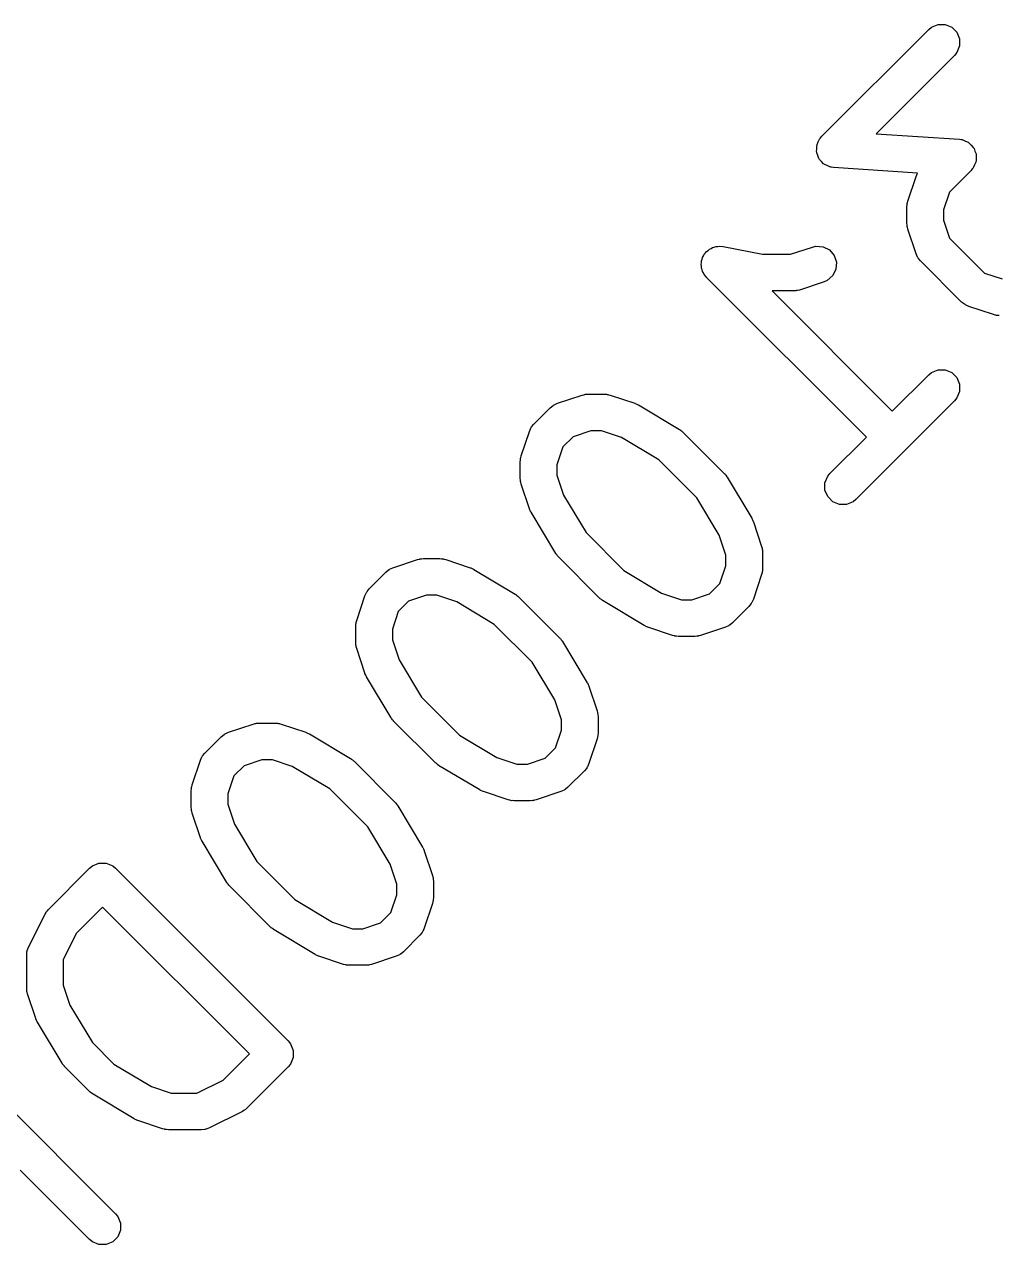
# Model space of a CAD drawing. Extents: x -0.05 to 2.94, y -0.16 to 2.16.
# Drawn here: x 1.9453 to 2.1021, y 0.9917 to 1.1884 of the extents above; entities that cross this region are included whole.
import ezdxf

# ---------------------------------------------------------------- set-up
doc = ezdxf.new("R2010")
doc.units = 0
doc.header["$MEASUREMENT"] = 0
doc.layers.add('BLACK', color=7, linetype='CONTINUOUS')

msp = doc.modelspace()

# ---------------------------------------------------------------- linework, layer by layer
at = {"layer": 'BLACK', "linetype": 'CONTINUOUS'}
for p, q in [((2.09148, 1.18793), (2.09254, 1.18837)), ((2.09254, 1.18837), (2.09369, 1.18837)), ((2.09369, 1.18837), (2.09476, 1.18793)), ((2.0738, 1.17033), (2.09103, 1.18756)), ((2.09103, 1.18756), (2.09148, 1.18793)), ((2.09476, 1.18793), (2.09557, 1.18711)), ((2.09557, 1.18711), (2.09601, 1.18605)), ((2.09601, 1.18605), (2.09601, 1.1849)), ((2.09601, 1.1849), (2.09557, 1.18383)), ((2.09521, 1.18338), (2.08257, 1.17075)), ((2.09557, 1.18383), (2.09521, 1.18338)), ((2.0736, 1.17009), (2.0738, 1.17033)), ((2.08257, 1.17075), (2.09597, 1.16986)), ((2.07296, 1.16786), (2.07299, 1.16833)), ((2.07299, 1.16881), (2.07303, 1.16891)), ((2.07299, 1.16833), (2.07299, 1.16881)), ((2.07303, 1.16901), (2.07324, 1.16944)), ((2.07303, 1.16891), (2.07303, 1.16901)), ((2.07324, 1.16944), (2.07343, 1.16988)), ((2.07343, 1.16988), (2.07352, 1.16999)), ((2.07352, 1.16999), (2.07354, 1.17004)), ((2.07354, 1.17004), (2.0736, 1.17009)), ((2.09597, 1.16986), (2.09627, 1.16981)), ((2.09627, 1.16981), (2.09634, 1.16981)), ((2.09634, 1.16981), (2.0964, 1.16979)), ((2.0964, 1.16979), (2.09654, 1.16976)), ((2.09654, 1.16976), (2.09697, 1.16955)), ((2.09697, 1.16955), (2.09741, 1.16937)), ((2.09741, 1.16937), (2.09748, 1.1693)), ((2.09748, 1.1693), (2.09757, 1.16925)), ((2.09757, 1.16925), (2.09788, 1.16889)), ((2.09788, 1.16889), (2.09822, 1.16855)), ((2.09822, 1.16855), (2.09826, 1.16846)), ((2.09826, 1.16846), (2.09833, 1.16839)), ((2.09833, 1.16839), (2.09848, 1.16793)), ((2.07299, 1.16776), (2.07296, 1.16786)), ((2.07299, 1.16766), (2.07299, 1.16776)), ((2.07317, 1.16722), (2.07299, 1.16766)), ((2.07332, 1.16676), (2.07317, 1.16722)), ((2.07339, 1.16669), (2.07332, 1.16676)), ((2.07343, 1.1666), (2.07339, 1.16669)), ((2.07377, 1.16626), (2.07343, 1.1666)), ((2.09848, 1.16793), (2.09866, 1.16749)), ((2.09866, 1.16749), (2.09866, 1.16739)), ((2.09866, 1.16739), (2.0987, 1.16729)), ((2.0987, 1.16729), (2.09866, 1.16682)), ((2.09866, 1.16682), (2.09866, 1.16634)), ((2.07408, 1.1659), (2.07377, 1.16626)), ((2.07417, 1.16585), (2.07408, 1.1659)), ((2.07424, 1.16578), (2.07417, 1.16585)), ((2.07469, 1.1656), (2.07424, 1.16578)), ((2.07512, 1.16539), (2.07469, 1.1656)), ((2.07526, 1.16536), (2.07512, 1.16539)), ((2.07531, 1.16534), (2.07526, 1.16536)), ((2.07539, 1.16534), (2.07531, 1.16534)), ((2.07569, 1.16529), (2.07539, 1.16534)), ((2.08922, 1.16439), (2.07569, 1.16529)), ((2.08899, 1.16387), (2.08922, 1.16439)), ((2.09786, 1.16482), (2.09437, 1.16134)), ((2.09805, 1.16506), (2.09786, 1.16482)), ((2.09811, 1.16511), (2.09805, 1.16506)), ((2.09813, 1.16516), (2.09811, 1.16511)), ((2.09822, 1.16527), (2.09813, 1.16516)), ((2.09841, 1.16572), (2.09822, 1.16527)), ((2.09862, 1.16615), (2.09841, 1.16572)), ((2.09863, 1.16624), (2.09862, 1.16615)), ((2.09866, 1.16634), (2.09863, 1.16624)), ((2.08766, 1.15989), (2.08899, 1.16387)), ((2.09437, 1.16134), (2.09342, 1.15848)), ((2.08751, 1.15896), (2.08754, 1.15925)), ((2.08751, 1.15631), (2.08751, 1.15896)), ((2.08754, 1.15933), (2.08756, 1.15943)), ((2.08754, 1.15925), (2.08754, 1.15933)), ((2.08756, 1.15943), (2.08757, 1.15953)), ((2.08757, 1.15953), (2.0876, 1.15961)), ((2.0876, 1.15961), (2.08766, 1.15989)), ((2.09342, 1.15848), (2.09342, 1.15679)), ((2.09342, 1.15679), (2.09437, 1.15393)), ((2.08754, 1.15602), (2.08751, 1.15631)), ((2.08754, 1.15594), (2.08754, 1.15602)), ((2.08756, 1.15584), (2.08754, 1.15594)), ((2.08757, 1.15573), (2.08756, 1.15584)), ((2.0876, 1.15566), (2.08757, 1.15573)), ((2.08766, 1.15537), (2.0876, 1.15566)), ((2.08899, 1.1514), (2.08766, 1.15537)), ((2.05704, 1.15257), (2.05733, 1.15263)), ((2.05733, 1.15263), (2.0579, 1.15257)), ((2.0723, 1.15248), (2.07286, 1.15261)), ((2.07286, 1.15261), (2.07401, 1.15253)), ((2.09437, 1.15393), (2.10001, 1.14828)), ((2.05454, 1.15053), (2.0546, 1.15081)), ((2.0546, 1.15081), (2.05476, 1.15105)), ((2.05476, 1.15105), (2.05487, 1.15132)), ((2.05487, 1.15132), (2.05508, 1.15153)), ((2.05508, 1.15153), (2.05524, 1.15177)), ((2.05524, 1.15177), (2.05548, 1.15193)), ((2.05548, 1.15193), (2.05568, 1.15213)), ((2.05568, 1.15213), (2.05595, 1.15225)), ((2.05595, 1.15225), (2.0562, 1.15241)), ((2.0562, 1.15241), (2.05648, 1.15246)), ((2.05648, 1.15246), (2.05675, 1.15257)), ((2.05675, 1.15257), (2.05704, 1.15257)), ((2.0579, 1.15257), (2.0579, 1.15257)), ((2.0579, 1.15257), (2.0579, 1.15257)), ((2.0579, 1.15257), (2.0579, 1.15257)), ((2.0579, 1.15257), (2.06425, 1.15131)), ((2.06425, 1.15131), (2.06878, 1.15131)), ((2.06878, 1.15131), (2.0723, 1.15248)), ((2.07401, 1.15253), (2.07504, 1.15201)), ((2.07504, 1.15201), (2.0758, 1.15114)), ((2.0758, 1.15114), (2.07616, 1.15005)), ((2.08923, 1.15087), (2.08899, 1.1514)), ((2.0893, 1.15079), (2.08923, 1.15087)), ((2.08934, 1.15069), (2.0893, 1.15079)), ((2.0897, 1.15024), (2.08934, 1.15069)), ((2.05437, 1.14968), (2.05443, 1.14997)), ((2.05443, 1.1494), (2.05437, 1.14968)), ((2.05443, 1.15025), (2.05454, 1.15053)), ((2.05443, 1.14997), (2.05443, 1.15025)), ((2.05443, 1.1491), (2.05443, 1.1494)), ((2.05454, 1.14884), (2.05443, 1.1491)), ((2.0546, 1.14855), (2.05454, 1.14884)), ((2.07608, 1.1489), (2.07557, 1.14787)), ((2.07616, 1.15005), (2.07608, 1.1489)), ((2.09633, 1.14361), (2.0897, 1.15024)), ((2.05476, 1.14831), (2.0546, 1.14855)), ((2.05487, 1.14804), (2.05476, 1.14831)), ((2.05523, 1.1476), (2.05487, 1.14804)), ((2.05523, 1.14759), (2.05523, 1.1476)), ((2.05524, 1.14759), (2.05523, 1.14759)), ((2.08099, 1.12184), (2.05524, 1.14759)), ((2.05524, 1.14759), (2.05524, 1.14759)), ((2.07417, 1.14688), (2.07019, 1.14555)), ((2.07469, 1.14711), (2.07417, 1.14688)), ((2.07557, 1.14787), (2.07469, 1.14711)), ((2.10001, 1.14828), (2.10288, 1.14733)), ((2.06926, 1.1454), (2.06578, 1.1454)), ((2.06578, 1.1454), (2.08516, 1.12602)), ((2.06955, 1.14543), (2.06926, 1.1454)), ((2.06962, 1.14542), (2.06955, 1.14543)), ((2.06973, 1.14545), (2.06962, 1.14542)), ((2.06983, 1.14546), (2.06973, 1.14545)), ((2.0699, 1.14549), (2.06983, 1.14546)), ((2.07019, 1.14555), (2.0699, 1.14549)), ((2.09678, 1.14325), (2.09633, 1.14361)), ((2.09688, 1.14321), (2.09678, 1.14325)), ((2.09696, 1.14314), (2.09688, 1.14321)), ((2.09749, 1.1429), (2.09696, 1.14314)), ((2.10146, 1.14158), (2.09749, 1.1429)), ((2.10175, 1.14151), (2.10146, 1.14158)), ((2.10182, 1.14148), (2.10175, 1.14151)), ((2.10193, 1.14147), (2.10182, 1.14148)), ((2.10203, 1.14145), (2.10193, 1.14147)), ((2.10211, 1.14145), (2.10203, 1.14145)), ((2.1024, 1.14142), (2.10211, 1.14145)), ((2.08516, 1.12602), (2.09103, 1.13188)), ((2.09103, 1.13188), (2.09148, 1.13225)), ((2.09148, 1.13225), (2.09254, 1.13269)), ((2.09254, 1.13269), (2.09369, 1.13269)), ((2.09369, 1.13269), (2.09476, 1.13225)), ((2.09476, 1.13225), (2.09557, 1.13143)), ((2.09557, 1.13143), (2.09601, 1.13037)), ((2.09601, 1.12922), (2.09557, 1.12815)), ((2.09601, 1.13037), (2.09601, 1.12922)), ((2.03059, 1.12699), (2.03067, 1.12706)), ((2.03067, 1.12706), (2.0312, 1.12729)), ((2.0312, 1.12729), (2.03518, 1.12862)), ((2.03518, 1.12862), (2.03547, 1.12868)), ((2.03547, 1.12868), (2.03554, 1.12871)), ((2.03554, 1.12871), (2.03564, 1.12872)), ((2.03564, 1.12872), (2.03574, 1.12875)), ((2.03574, 1.12875), (2.03582, 1.12874)), ((2.03582, 1.12874), (2.03611, 1.12877)), ((2.03611, 1.12877), (2.03877, 1.12877)), ((2.03877, 1.12877), (2.03906, 1.12874)), ((2.03906, 1.12874), (2.03913, 1.12875)), ((2.03913, 1.12875), (2.03924, 1.12872)), ((2.03924, 1.12872), (2.03934, 1.12871)), ((2.03934, 1.12871), (2.03941, 1.12868)), ((2.03941, 1.12868), (2.0397, 1.12862)), ((2.0397, 1.12862), (2.04368, 1.12729)), ((2.04368, 1.12729), (2.04372, 1.12727)), ((2.04372, 1.12727), (2.04374, 1.12727)), ((2.04374, 1.12727), (2.04397, 1.12716)), ((2.04397, 1.12716), (2.0442, 1.12706)), ((2.0442, 1.12706), (2.04422, 1.12704)), ((2.04422, 1.12704), (2.04426, 1.12702)), ((2.04426, 1.12702), (2.05089, 1.12305)), ((2.09521, 1.12771), (2.0793, 1.1118)), ((2.09557, 1.12815), (2.09521, 1.12771)), ((2.0274, 1.12393), (2.03005, 1.12658)), ((2.03005, 1.12658), (2.0305, 1.12695)), ((2.0305, 1.12695), (2.03059, 1.12699)), ((2.02668, 1.12277), (2.02692, 1.1233)), ((2.02692, 1.1233), (2.02699, 1.12338)), ((2.02699, 1.12338), (2.02703, 1.12348)), ((2.02703, 1.12348), (2.0274, 1.12393)), ((2.02536, 1.1188), (2.02668, 1.12277)), ((2.03373, 1.12191), (2.03207, 1.12025)), ((2.03659, 1.12286), (2.03373, 1.12191)), ((2.03829, 1.12286), (2.03659, 1.12286)), ((2.0415, 1.12179), (2.03829, 1.12286)), ((2.04754, 1.11817), (2.0415, 1.12179)), ((2.05089, 1.12305), (2.05097, 1.12299)), ((2.05097, 1.12299), (2.05101, 1.12297)), ((2.05101, 1.12297), (2.05118, 1.12283)), ((2.05118, 1.12283), (2.05135, 1.1227)), ((2.05135, 1.1227), (2.05138, 1.12267)), ((2.05138, 1.12267), (2.05146, 1.1226)), ((2.05146, 1.1226), (2.05809, 1.11597)), ((2.07512, 1.11597), (2.08099, 1.12184)), ((2.03207, 1.12025), (2.03111, 1.11738)), ((2.02521, 1.11786), (2.02524, 1.11815)), ((2.02521, 1.11521), (2.02521, 1.11786)), ((2.02523, 1.11823), (2.02525, 1.11833)), ((2.02524, 1.11815), (2.02523, 1.11823)), ((2.02525, 1.11833), (2.02526, 1.11844)), ((2.02526, 1.11844), (2.02529, 1.11851)), ((2.02529, 1.11851), (2.02536, 1.1188)), ((2.03111, 1.11738), (2.03111, 1.11569)), ((2.05365, 1.11206), (2.04754, 1.11817)), ((2.03111, 1.11569), (2.03218, 1.11248)), ((2.05809, 1.11597), (2.05815, 1.1159)), ((2.05815, 1.1159), (2.05819, 1.11587)), ((2.05819, 1.11587), (2.05832, 1.1157)), ((2.05832, 1.1157), (2.05845, 1.11553)), ((2.05845, 1.11553), (2.05847, 1.11549)), ((2.05847, 1.11549), (2.05853, 1.11541)), ((2.05853, 1.11541), (2.06251, 1.10878)), ((2.07431, 1.11446), (2.07475, 1.11553)), ((2.07475, 1.11553), (2.07512, 1.11597)), ((2.02524, 1.11492), (2.02521, 1.11521)), ((2.02523, 1.11484), (2.02524, 1.11492)), ((2.02525, 1.11474), (2.02523, 1.11484)), ((2.02526, 1.11464), (2.02525, 1.11474)), ((2.02529, 1.11456), (2.02526, 1.11464)), ((2.02536, 1.11428), (2.02529, 1.11456)), ((2.02668, 1.1103), (2.02536, 1.11428)), ((2.07431, 1.11331), (2.07431, 1.11446)), ((2.07475, 1.11225), (2.07431, 1.11331)), ((2.03218, 1.11248), (2.03581, 1.10644)), ((2.05728, 1.10602), (2.05365, 1.11206)), ((2.07557, 1.11143), (2.07475, 1.11225)), ((2.07663, 1.11099), (2.07557, 1.11143)), ((2.07885, 1.11143), (2.07779, 1.11099)), ((2.0793, 1.1118), (2.07885, 1.11143)), ((2.0267, 1.11026), (2.02668, 1.1103)), ((2.02671, 1.11024), (2.0267, 1.11026)), ((2.02682, 1.11001), (2.02671, 1.11024)), ((2.02692, 1.10977), (2.02682, 1.11001)), ((2.02693, 1.10976), (2.02692, 1.10977)), ((2.02695, 1.10972), (2.02693, 1.10976)), ((2.03093, 1.10309), (2.02695, 1.10972)), ((2.07779, 1.11099), (2.07663, 1.11099)), ((2.06251, 1.10878), (2.06253, 1.10874)), ((2.06253, 1.10874), (2.06254, 1.10872)), ((2.06254, 1.10872), (2.06265, 1.10849)), ((2.06265, 1.10849), (2.06276, 1.10825)), ((2.06276, 1.10825), (2.06276, 1.10823)), ((2.06276, 1.10823), (2.06278, 1.10819)), ((2.06278, 1.10819), (2.0641, 1.10421)), ((2.03581, 1.10644), (2.04192, 1.10032)), ((2.05835, 1.1028), (2.05728, 1.10602)), ((2.0641, 1.10421), (2.06417, 1.10393)), ((2.06417, 1.10393), (2.0642, 1.10386)), ((2.0642, 1.10386), (2.06421, 1.10375)), ((2.06421, 1.10375), (2.06423, 1.10365)), ((2.06423, 1.10365), (2.06423, 1.10357)), ((2.06423, 1.10357), (2.06425, 1.10328)), ((2.00469, 1.10078), (2.00867, 1.10211)), ((2.00867, 1.10211), (2.00895, 1.10217)), ((2.00895, 1.10217), (2.00902, 1.1022)), ((2.00902, 1.1022), (2.00913, 1.10221)), ((2.00913, 1.10221), (2.00923, 1.10223)), ((2.00923, 1.10223), (2.00931, 1.10223)), ((2.00931, 1.10223), (2.0096, 1.10226)), ((2.0096, 1.10226), (2.01225, 1.10226)), ((2.01225, 1.10226), (2.01254, 1.10223)), ((2.01254, 1.10223), (2.01262, 1.10223)), ((2.01262, 1.10223), (2.01272, 1.10221)), ((2.01272, 1.10221), (2.01283, 1.1022)), ((2.01283, 1.1022), (2.0129, 1.10217)), ((2.0129, 1.10217), (2.01319, 1.10211)), ((2.01319, 1.10211), (2.01716, 1.10078)), ((2.03099, 1.10301), (2.03093, 1.10309)), ((2.03101, 1.10297), (2.03099, 1.10301)), ((2.03115, 1.1028), (2.03101, 1.10297)), ((2.03128, 1.10262), (2.03115, 1.1028)), ((2.03131, 1.1026), (2.03128, 1.10262)), ((2.03137, 1.10252), (2.03131, 1.1026)), ((2.038, 1.09589), (2.03137, 1.10252)), ((2.05835, 1.10111), (2.05835, 1.1028)), ((2.06425, 1.10328), (2.06425, 1.10063)), ((2.00088, 1.09741), (2.00354, 1.10007)), ((2.00354, 1.10007), (2.00398, 1.10043)), ((2.00398, 1.10043), (2.00408, 1.10047)), ((2.00408, 1.10047), (2.00416, 1.10054)), ((2.00416, 1.10054), (2.00469, 1.10078)), ((2.01716, 1.10078), (2.0172, 1.10076)), ((2.0172, 1.10076), (2.01723, 1.10076)), ((2.01723, 1.10076), (2.01746, 1.10065)), ((2.01746, 1.10065), (2.01769, 1.10054)), ((2.01769, 1.10054), (2.01771, 1.10053)), ((2.01771, 1.10053), (2.01775, 1.10051)), ((2.01775, 1.10051), (2.02438, 1.09653)), ((2.04192, 1.10032), (2.04796, 1.0967)), ((2.05739, 1.09825), (2.05835, 1.10111)), ((2.0641, 1.0997), (2.06278, 1.09572)), ((2.06417, 1.09998), (2.0641, 1.0997)), ((2.0642, 1.10005), (2.06417, 1.09998)), ((2.06421, 1.10016), (2.0642, 1.10005)), ((2.06423, 1.10026), (2.06421, 1.10016)), ((2.06425, 1.10063), (2.06423, 1.10034)), ((2.06423, 1.10034), (2.06423, 1.10026)), ((2.05573, 1.09658), (2.05739, 1.09825)), ((1.99885, 1.09228), (2.00017, 1.09626)), ((2.00017, 1.09626), (2.00041, 1.09679)), ((2.00041, 1.09679), (2.00048, 1.09687)), ((2.00048, 1.09687), (2.00052, 1.09697)), ((2.00052, 1.09697), (2.00088, 1.09741)), ((2.01008, 1.09635), (2.00722, 1.0954)), ((2.01177, 1.09635), (2.01008, 1.09635)), ((2.01499, 1.09528), (2.01177, 1.09635)), ((2.02438, 1.09653), (2.02446, 1.09647)), ((2.02446, 1.09647), (2.0245, 1.09646)), ((2.0245, 1.09646), (2.02467, 1.09632)), ((2.02467, 1.09632), (2.02484, 1.09619)), ((2.02484, 1.09619), (2.02487, 1.09615)), ((2.02487, 1.09615), (2.02495, 1.09609)), ((2.02495, 1.09609), (2.03157, 1.08946)), ((2.03808, 1.09583), (2.038, 1.09589)), ((2.03811, 1.09579), (2.03808, 1.09583)), ((2.03828, 1.09566), (2.03811, 1.09579)), ((2.03845, 1.09552), (2.03828, 1.09566)), ((2.04796, 1.0967), (2.05118, 1.09563)), ((2.05118, 1.09563), (2.05287, 1.09563)), ((2.05287, 1.09563), (2.05573, 1.09658)), ((2.06278, 1.09572), (2.06254, 1.09519)), ((2.00555, 1.09373), (2.0046, 1.09087)), ((2.00722, 1.0954), (2.00555, 1.09373)), ((2.02103, 1.09166), (2.01499, 1.09528)), ((2.03849, 1.09551), (2.03845, 1.09552)), ((2.03857, 1.09545), (2.03849, 1.09551)), ((2.0452, 1.09147), (2.03857, 1.09545)), ((2.06206, 1.09456), (2.05941, 1.09191)), ((2.06243, 1.09501), (2.06206, 1.09456)), ((2.06247, 1.09511), (2.06243, 1.09501)), ((2.06254, 1.09519), (2.06247, 1.09511)), ((1.99869, 1.09135), (1.99872, 1.09164)), ((1.99872, 1.09172), (1.99874, 1.09182)), ((1.99872, 1.09164), (1.99872, 1.09172)), ((1.99874, 1.09182), (1.99875, 1.09193)), ((1.99875, 1.09193), (1.99878, 1.092)), ((1.99878, 1.092), (1.99885, 1.09228)), ((2.02714, 1.08554), (2.02103, 1.09166)), ((2.05941, 1.09191), (2.05896, 1.09155)), ((1.99869, 1.0887), (1.99869, 1.09135)), ((2.0046, 1.09087), (2.0046, 1.08918)), ((2.04524, 1.09145), (2.0452, 1.09147)), ((2.04526, 1.09144), (2.04524, 1.09145)), ((2.04549, 1.09133), (2.04526, 1.09144)), ((2.04572, 1.09122), (2.04549, 1.09133)), ((2.04574, 1.09122), (2.04572, 1.09122)), ((2.04579, 1.0912), (2.04574, 1.09122)), ((2.04976, 1.08987), (2.04579, 1.0912)), ((2.05005, 1.08981), (2.04976, 1.08987)), ((2.05012, 1.08978), (2.05005, 1.08981)), ((2.05022, 1.08977), (2.05012, 1.08978)), ((2.05033, 1.08975), (2.05022, 1.08977)), ((2.0504, 1.08975), (2.05033, 1.08975)), ((2.0507, 1.08972), (2.0504, 1.08975)), ((2.05335, 1.08972), (2.0507, 1.08972)), ((2.05364, 1.08975), (2.05335, 1.08972)), ((2.05372, 1.08975), (2.05364, 1.08975)), ((2.05382, 1.08977), (2.05372, 1.08975)), ((2.05392, 1.08978), (2.05382, 1.08977)), ((2.054, 1.08981), (2.05392, 1.08978)), ((2.05428, 1.08987), (2.054, 1.08981)), ((2.05826, 1.0912), (2.05428, 1.08987)), ((2.05879, 1.09144), (2.05826, 1.0912)), ((2.05887, 1.09151), (2.05879, 1.09144)), ((2.05896, 1.09155), (2.05887, 1.09151)), ((1.99872, 1.08841), (1.99869, 1.0887)), ((1.99872, 1.08833), (1.99872, 1.08841)), ((1.99874, 1.08823), (1.99872, 1.08833)), ((1.99875, 1.08812), (1.99874, 1.08823)), ((1.99878, 1.08805), (1.99875, 1.08812)), ((1.99885, 1.08776), (1.99878, 1.08805)), ((2.00017, 1.08379), (1.99885, 1.08776)), ((2.0046, 1.08918), (2.00567, 1.08596)), ((2.03157, 1.08946), (2.03164, 1.08938)), ((2.03164, 1.08938), (2.03167, 1.08936)), ((2.03167, 1.08936), (2.0318, 1.08918)), ((2.0318, 1.08918), (2.03194, 1.08901)), ((2.03194, 1.08901), (2.03196, 1.08897)), ((2.03196, 1.08897), (2.03202, 1.08889)), ((2.03202, 1.08889), (2.03599, 1.08226)), ((2.00567, 1.08596), (2.00929, 1.07992)), ((2.00019, 1.08375), (2.00017, 1.08379)), ((2.00019, 1.08373), (2.00019, 1.08375)), ((2.03076, 1.0795), (2.02714, 1.08554)), ((2.0003, 1.08349), (2.00019, 1.08373)), ((2.00041, 1.08326), (2.0003, 1.08349)), ((2.00042, 1.08324), (2.00041, 1.08326)), ((2.00044, 1.0832), (2.00042, 1.08324)), ((2.00442, 1.07657), (2.00044, 1.0832)), ((2.03599, 1.08226), (2.03601, 1.08222)), ((2.03601, 1.08222), (2.03603, 1.08221)), ((2.03603, 1.08221), (2.03613, 1.08197)), ((2.03613, 1.08197), (2.03624, 1.08174)), ((2.00929, 1.07992), (2.01541, 1.07381)), ((2.03624, 1.08174), (2.03625, 1.08172)), ((2.03625, 1.08172), (2.03626, 1.08168)), ((2.03626, 1.08168), (2.03759, 1.0777)), ((2.03184, 1.07629), (2.03076, 1.0795)), ((2.00448, 1.07649), (2.00442, 1.07657)), ((2.00449, 1.07645), (2.00448, 1.07649)), ((2.00463, 1.07628), (2.00449, 1.07645)), ((2.00476, 1.07611), (2.00463, 1.07628)), ((2.0048, 1.07608), (2.00476, 1.07611)), ((2.00486, 1.07601), (2.0048, 1.07608)), ((2.01149, 1.06938), (2.00486, 1.07601)), ((2.03184, 1.0746), (2.03184, 1.07629)), ((2.03759, 1.0777), (2.03765, 1.07742)), ((2.03765, 1.07742), (2.03768, 1.07734)), ((2.03768, 1.07734), (2.03769, 1.07724)), ((2.03769, 1.07724), (2.03772, 1.07714)), ((2.03772, 1.07714), (2.03771, 1.07706)), ((2.03771, 1.07706), (2.03774, 1.07677)), ((2.03774, 1.07677), (2.03774, 1.07412)), ((1.97702, 1.07355), (1.97747, 1.07392)), ((1.97747, 1.07392), (1.97757, 1.07396)), ((1.97757, 1.07396), (1.97765, 1.07403)), ((1.97765, 1.07403), (1.97818, 1.07427)), ((1.97818, 1.07427), (1.98215, 1.07559)), ((1.98215, 1.07559), (1.98244, 1.07566)), ((1.98244, 1.07566), (1.98251, 1.07569)), ((1.98251, 1.07569), (1.98262, 1.0757)), ((1.98262, 1.0757), (1.98272, 1.07572)), ((1.98272, 1.07572), (1.9828, 1.07571)), ((1.9828, 1.07571), (1.98309, 1.07574)), ((1.98309, 1.07574), (1.98574, 1.07574)), ((1.98574, 1.07574), (1.98603, 1.07571)), ((1.98603, 1.07571), (1.98611, 1.07572)), ((1.98611, 1.07572), (1.98621, 1.0757)), ((1.98621, 1.0757), (1.98631, 1.07569)), ((1.98631, 1.07569), (1.98639, 1.07566)), ((1.98639, 1.07566), (1.98667, 1.07559)), ((1.98667, 1.07559), (1.99065, 1.07427)), ((1.99065, 1.07427), (1.99069, 1.07425)), ((1.99069, 1.07425), (1.99071, 1.07424)), ((1.99071, 1.07424), (1.99094, 1.07413)), ((1.99094, 1.07413), (1.99118, 1.07403)), ((1.99118, 1.07403), (1.99119, 1.07402)), ((1.99119, 1.07402), (1.99123, 1.074)), ((1.99123, 1.074), (1.99786, 1.07002)), ((2.03088, 1.07173), (2.03184, 1.0746)), ((2.03774, 1.07412), (2.03771, 1.07382)), ((1.97437, 1.0709), (1.97702, 1.07355)), ((2.01541, 1.07381), (2.02145, 1.07019)), ((2.03759, 1.07318), (2.03626, 1.06921)), ((2.03765, 1.07347), (2.03759, 1.07318)), ((2.03768, 1.07354), (2.03765, 1.07347)), ((2.03769, 1.07364), (2.03768, 1.07354)), ((2.03772, 1.07375), (2.03769, 1.07364)), ((2.03771, 1.07382), (2.03772, 1.07375)), ((1.97366, 1.06975), (1.97389, 1.07028)), ((1.97389, 1.07028), (1.97396, 1.07036)), ((1.97396, 1.07036), (1.974, 1.07045)), ((1.974, 1.07045), (1.97437, 1.0709)), ((1.99786, 1.07002), (1.99794, 1.06996)), ((2.02145, 1.07019), (2.02466, 1.06912)), ((2.02636, 1.06912), (2.02922, 1.07007)), ((2.02922, 1.07007), (2.03088, 1.07173)), ((1.97233, 1.06577), (1.97366, 1.06975)), ((1.98071, 1.06888), (1.97904, 1.06722)), ((1.98357, 1.06984), (1.98071, 1.06888)), ((1.98526, 1.06984), (1.98357, 1.06984)), ((1.98847, 1.06877), (1.98526, 1.06984)), ((1.99451, 1.06514), (1.98847, 1.06877)), ((1.99794, 1.06996), (1.99798, 1.06994)), ((1.99798, 1.06994), (1.99815, 1.06981)), ((1.99815, 1.06981), (1.99833, 1.06967)), ((1.99833, 1.06967), (1.99835, 1.06964)), ((1.99835, 1.06964), (1.99843, 1.06958)), ((1.99843, 1.06958), (2.00506, 1.06295)), ((2.01157, 1.06931), (2.01149, 1.06938)), ((2.01159, 1.06928), (2.01157, 1.06931)), ((2.01177, 1.06915), (2.01159, 1.06928)), ((2.01194, 1.06901), (2.01177, 1.06915)), ((2.01198, 1.06899), (2.01194, 1.06901)), ((2.01206, 1.06893), (2.01198, 1.06899)), ((2.01869, 1.06496), (2.01206, 1.06893)), ((2.02466, 1.06912), (2.02636, 1.06912)), ((2.03555, 1.06805), (2.0329, 1.0654)), ((2.03592, 1.0685), (2.03555, 1.06805)), ((2.03596, 1.0686), (2.03592, 1.0685)), ((2.03603, 1.06868), (2.03596, 1.0686)), ((2.03626, 1.06921), (2.03603, 1.06868)), ((1.97904, 1.06722), (1.97809, 1.06436)), ((1.97218, 1.06484), (1.97221, 1.06513)), ((1.97218, 1.06219), (1.97218, 1.06484)), ((1.9722, 1.06521), (1.97223, 1.06531)), ((1.97221, 1.06513), (1.9722, 1.06521)), ((1.97223, 1.06531), (1.97224, 1.06541)), ((1.97224, 1.06541), (1.97227, 1.06548)), ((1.97227, 1.06548), (1.97233, 1.06577)), ((1.97809, 1.06436), (1.97809, 1.06266)), ((2.00063, 1.05903), (1.99451, 1.06514)), ((2.01873, 1.06494), (2.01869, 1.06496)), ((2.01874, 1.06492), (2.01873, 1.06494)), ((2.01898, 1.06482), (2.01874, 1.06492)), ((2.01921, 1.06471), (2.01898, 1.06482)), ((2.01923, 1.06471), (2.01921, 1.06471)), ((2.01927, 1.06469), (2.01923, 1.06471)), ((2.02325, 1.06336), (2.01927, 1.06469)), ((2.03174, 1.06469), (2.02777, 1.06336)), ((2.03227, 1.06492), (2.03174, 1.06469)), ((2.03235, 1.06499), (2.03227, 1.06492)), ((2.03245, 1.06503), (2.03235, 1.06499)), ((2.0329, 1.0654), (2.03245, 1.06503)), ((1.97221, 1.06189), (1.97218, 1.06219)), ((1.97809, 1.06266), (1.97916, 1.05945)), ((2.00506, 1.06295), (2.00512, 1.06287)), ((2.00512, 1.06287), (2.00516, 1.06284)), ((2.00516, 1.06284), (2.00529, 1.06267)), ((2.00529, 1.06267), (2.00543, 1.0625)), ((2.00543, 1.0625), (2.00544, 1.06246)), ((2.00544, 1.06246), (2.0055, 1.06238)), ((2.0055, 1.06238), (2.00948, 1.05575)), ((2.02353, 1.0633), (2.02325, 1.06336)), ((2.02361, 1.06327), (2.02353, 1.0633)), ((2.02371, 1.06326), (2.02361, 1.06327)), ((2.02381, 1.06323), (2.02371, 1.06326)), ((2.02389, 1.06324), (2.02381, 1.06323)), ((2.02418, 1.06321), (2.02389, 1.06324)), ((2.02683, 1.06321), (2.02418, 1.06321)), ((2.02713, 1.06324), (2.02683, 1.06321)), ((2.0272, 1.06323), (2.02713, 1.06324)), ((2.02731, 1.06326), (2.0272, 1.06323)), ((2.02741, 1.06327), (2.02731, 1.06326)), ((2.02748, 1.0633), (2.02741, 1.06327)), ((2.02777, 1.06336), (2.02748, 1.0633)), ((1.9722, 1.06182), (1.97221, 1.06189)), ((1.97223, 1.06171), (1.9722, 1.06182)), ((1.97224, 1.06161), (1.97223, 1.06171)), ((1.97227, 1.06154), (1.97224, 1.06161)), ((1.97233, 1.06125), (1.97227, 1.06154)), ((1.97366, 1.05727), (1.97233, 1.06125)), ((1.97916, 1.05945), (1.98278, 1.05341)), ((2.00425, 1.05299), (2.00063, 1.05903)), ((1.97368, 1.05723), (1.97366, 1.05727)), ((1.97368, 1.05721), (1.97368, 1.05723)), ((1.97379, 1.05698), (1.97368, 1.05721)), ((1.97389, 1.05675), (1.97379, 1.05698)), ((1.97391, 1.05673), (1.97389, 1.05675)), ((1.97393, 1.05669), (1.97391, 1.05673)), ((1.9779, 1.05006), (1.97393, 1.05669)), ((2.00948, 1.05575), (2.0095, 1.05571)), ((2.0095, 1.05571), (2.00951, 1.05569)), ((2.00951, 1.05569), (2.00962, 1.05546)), ((2.00962, 1.05546), (2.00973, 1.05523)), ((2.00973, 1.05523), (2.00973, 1.05521)), ((2.00973, 1.05521), (2.00975, 1.05517)), ((2.00975, 1.05517), (2.01108, 1.05119)), ((1.94918, 1.04571), (1.95581, 1.05234)), ((1.95581, 1.05234), (1.95626, 1.05271)), ((1.95626, 1.05271), (1.95732, 1.05315)), ((1.95732, 1.05315), (1.95848, 1.05315)), ((1.95848, 1.05315), (1.95954, 1.05271)), ((1.95954, 1.05271), (1.95954, 1.05271)), ((1.95954, 1.05271), (1.95999, 1.05234)), ((1.95999, 1.05234), (1.98783, 1.0245)), ((1.98278, 1.05341), (1.9889, 1.0473)), ((2.00532, 1.04978), (2.00425, 1.05299)), ((2.01108, 1.05119), (2.01114, 1.0509)), ((2.01114, 1.0509), (2.01117, 1.05083)), ((2.01117, 1.05083), (2.01118, 1.05073)), ((2.01118, 1.05073), (2.0112, 1.05062)), ((2.0112, 1.05062), (2.0112, 1.05055)), ((2.0112, 1.05055), (2.01123, 1.05025)), ((1.97796, 1.04998), (1.9779, 1.05006)), ((1.97798, 1.04994), (1.97796, 1.04998)), ((1.97812, 1.04977), (1.97798, 1.04994)), ((1.97825, 1.0496), (1.97812, 1.04977)), ((1.97828, 1.04957), (1.97825, 1.0496)), ((1.97835, 1.04949), (1.97828, 1.04957)), ((1.98498, 1.04286), (1.97835, 1.04949)), ((2.00532, 1.04808), (2.00532, 1.04978)), ((2.01123, 1.05025), (2.01123, 1.0476)), ((1.9889, 1.0473), (1.99493, 1.04367)), ((2.00437, 1.04522), (2.00532, 1.04808)), ((2.01108, 1.04667), (2.00975, 1.04269)), ((2.01114, 1.04696), (2.01108, 1.04667)), ((2.01117, 1.04703), (2.01114, 1.04696)), ((2.01118, 1.04713), (2.01117, 1.04703)), ((2.0112, 1.04723), (2.01118, 1.04713)), ((2.01123, 1.0476), (2.0112, 1.04731)), ((2.0112, 1.04731), (2.0112, 1.04723)), ((1.94598, 1.03964), (1.94863, 1.04495)), ((1.94863, 1.04495), (1.94879, 1.04519)), ((1.94879, 1.04519), (1.94882, 1.04527)), ((1.94882, 1.04527), (1.94888, 1.04535)), ((1.94888, 1.04535), (1.94894, 1.04544)), ((1.94894, 1.04544), (1.949, 1.04549)), ((1.949, 1.04549), (1.94918, 1.04571)), ((1.9579, 1.04608), (1.9537, 1.04188)), ((1.98156, 1.02242), (1.9579, 1.04608)), ((2.0027, 1.04356), (2.00437, 1.04522)), ((1.98505, 1.0428), (1.98498, 1.04286)), ((1.98508, 1.04276), (1.98505, 1.0428)), ((1.98526, 1.04263), (1.98508, 1.04276)), ((1.98542, 1.0425), (1.98526, 1.04263)), ((1.98546, 1.04248), (1.98542, 1.0425)), ((1.98555, 1.04242), (1.98546, 1.04248)), ((1.99493, 1.04367), (1.99815, 1.0426)), ((1.99815, 1.0426), (1.99984, 1.0426)), ((1.99984, 1.0426), (2.0027, 1.04356)), ((2.00975, 1.04269), (2.00951, 1.04216)), ((1.9537, 1.04188), (1.95157, 1.03763)), ((1.99217, 1.03844), (1.98555, 1.04242)), ((2.00904, 1.04154), (2.00639, 1.03889)), ((2.0094, 1.04199), (2.00904, 1.04154)), ((2.00945, 1.04208), (2.0094, 1.04199)), ((2.00951, 1.04216), (2.00945, 1.04208)), ((1.94567, 1.03832), (1.94572, 1.0389)), ((1.94572, 1.0389), (1.94576, 1.039)), ((1.94576, 1.039), (1.94577, 1.0391)), ((1.94577, 1.0391), (1.94598, 1.03964)), ((2.00594, 1.03852), (2.00584, 1.03848)), ((2.00639, 1.03889), (2.00594, 1.03852)), ((1.94567, 1.03302), (1.94567, 1.03832)), ((1.95157, 1.03763), (1.95157, 1.0335)), ((1.99221, 1.03842), (1.99217, 1.03844)), ((1.99223, 1.03841), (1.99221, 1.03842)), ((1.99247, 1.0383), (1.99223, 1.03841)), ((1.9927, 1.0382), (1.99247, 1.0383)), ((1.99272, 1.03819), (1.9927, 1.0382)), ((1.99276, 1.03817), (1.99272, 1.03819)), ((1.99674, 1.03685), (1.99276, 1.03817)), ((1.99702, 1.03678), (1.99674, 1.03685)), ((1.99709, 1.03675), (1.99702, 1.03678)), ((1.9972, 1.03674), (1.99709, 1.03675)), ((1.9973, 1.03672), (1.9972, 1.03674)), ((1.99738, 1.03673), (1.9973, 1.03672)), ((1.99767, 1.0367), (1.99738, 1.03673)), ((2.00032, 1.0367), (1.99767, 1.0367)), ((2.00061, 1.03673), (2.00032, 1.0367)), ((2.00069, 1.03672), (2.00061, 1.03673)), ((2.00079, 1.03674), (2.00069, 1.03672)), ((2.0009, 1.03675), (2.00079, 1.03674)), ((2.00097, 1.03678), (2.0009, 1.03675)), ((2.00125, 1.03685), (2.00097, 1.03678)), ((2.00523, 1.03817), (2.00125, 1.03685)), ((2.00576, 1.03841), (2.00523, 1.03817)), ((2.00584, 1.03848), (2.00576, 1.03841)), ((1.9457, 1.03273), (1.94567, 1.03302)), ((1.94569, 1.03265), (1.9457, 1.03273)), ((1.94571, 1.03255), (1.94569, 1.03265)), ((1.95157, 1.0335), (1.95264, 1.03029)), ((1.94572, 1.03244), (1.94571, 1.03255)), ((1.94575, 1.03237), (1.94572, 1.03244)), ((1.94582, 1.03209), (1.94575, 1.03237)), ((1.94714, 1.02811), (1.94582, 1.03209)), ((1.95264, 1.03029), (1.95627, 1.02425)), ((1.94716, 1.02807), (1.94714, 1.02811)), ((1.94717, 1.02805), (1.94716, 1.02807)), ((1.94728, 1.02782), (1.94717, 1.02805)), ((1.94738, 1.02758), (1.94728, 1.02782)), ((1.94739, 1.02757), (1.94738, 1.02758)), ((1.94741, 1.02752), (1.94739, 1.02757)), ((1.95139, 1.0209), (1.94741, 1.02752)), ((1.93215, 1.0245), (1.95999, 0.99666)), ((1.95627, 1.02425), (1.95973, 1.02078)), ((1.98783, 1.0245), (1.98819, 1.02406)), ((1.98819, 1.02406), (1.98863, 1.02299)), ((1.98863, 1.02299), (1.98863, 1.02184)), ((1.95145, 1.02082), (1.95139, 1.0209)), ((1.95147, 1.02078), (1.95145, 1.02082)), ((1.97736, 1.01821), (1.98156, 1.02242)), ((1.98863, 1.02184), (1.98819, 1.02078)), ((1.95161, 1.02061), (1.95147, 1.02078)), ((1.95174, 1.02043), (1.95161, 1.02061)), ((1.95177, 1.02041), (1.95174, 1.02043)), ((1.95184, 1.02033), (1.95177, 1.02041)), ((1.95581, 1.01635), (1.95184, 1.02033)), ((1.95973, 1.02078), (1.96577, 1.01716)), ((1.98783, 1.02033), (1.9812, 1.0137)), ((1.98819, 1.02077), (1.98783, 1.02033)), ((1.98819, 1.02078), (1.98819, 1.02077)), ((1.96577, 1.01716), (1.96898, 1.01609)), ((1.97311, 1.01609), (1.97736, 1.01821)), ((1.95589, 1.01629), (1.95581, 1.01635)), ((1.95592, 1.01625), (1.95589, 1.01629)), ((1.95609, 1.01612), (1.95592, 1.01625)), ((1.95626, 1.01598), (1.95609, 1.01612)), ((1.9563, 1.01597), (1.95626, 1.01598)), ((1.95638, 1.01591), (1.9563, 1.01597)), ((1.96301, 1.01193), (1.95638, 1.01591)), ((1.96898, 1.01609), (1.97311, 1.01609)), ((1.98043, 1.01315), (1.97513, 1.01049)), ((1.98068, 1.0133), (1.98043, 1.01315)), ((1.98075, 1.01333), (1.98068, 1.0133)), ((1.98083, 1.0134), (1.98075, 1.01333)), ((1.98092, 1.01345), (1.98083, 1.0134)), ((1.98097, 1.01351), (1.98092, 1.01345)), ((1.9812, 1.0137), (1.98097, 1.01351)), ((1.96305, 1.01191), (1.96301, 1.01193)), ((1.96307, 1.0119), (1.96305, 1.01191)), ((1.9633, 1.01179), (1.96307, 1.0119)), ((1.96353, 1.01168), (1.9633, 1.01179)), ((1.96355, 1.01168), (1.96353, 1.01168)), ((1.96359, 1.01166), (1.96355, 1.01168)), ((1.96757, 1.01033), (1.96359, 1.01166)), ((1.96786, 1.01027), (1.96757, 1.01033)), ((1.96793, 1.01024), (1.96786, 1.01027)), ((1.96803, 1.01023), (1.96793, 1.01024)), ((1.96814, 1.01021), (1.96803, 1.01023)), ((1.96821, 1.01021), (1.96814, 1.01021)), ((1.96851, 1.01018), (1.96821, 1.01021)), ((1.97381, 1.01018), (1.96851, 1.01018)), ((1.97438, 1.01024), (1.97381, 1.01018)), ((1.97448, 1.01028), (1.97438, 1.01024)), ((1.97459, 1.01029), (1.97448, 1.01028)), ((1.97513, 1.01049), (1.97459, 1.01029)), ((1.95581, 0.99249), (1.94464, 1.00366)), ((1.95999, 0.99666), (1.96036, 0.99622)), ((1.96036, 0.99622), (1.9608, 0.99515)), ((1.9608, 0.994), (1.96036, 0.99294)), ((1.9608, 0.99515), (1.9608, 0.994)), ((1.95626, 0.99212), (1.95581, 0.99249)), ((1.95732, 0.99168), (1.95626, 0.99212)), ((1.95848, 0.99168), (1.95732, 0.99168)), ((1.95954, 0.99212), (1.95848, 0.99168)), ((1.96036, 0.99294), (1.95954, 0.99212))]:
    msp.add_line(p, q, dxfattribs=at)

doc.saveas('drawing.dxf')
